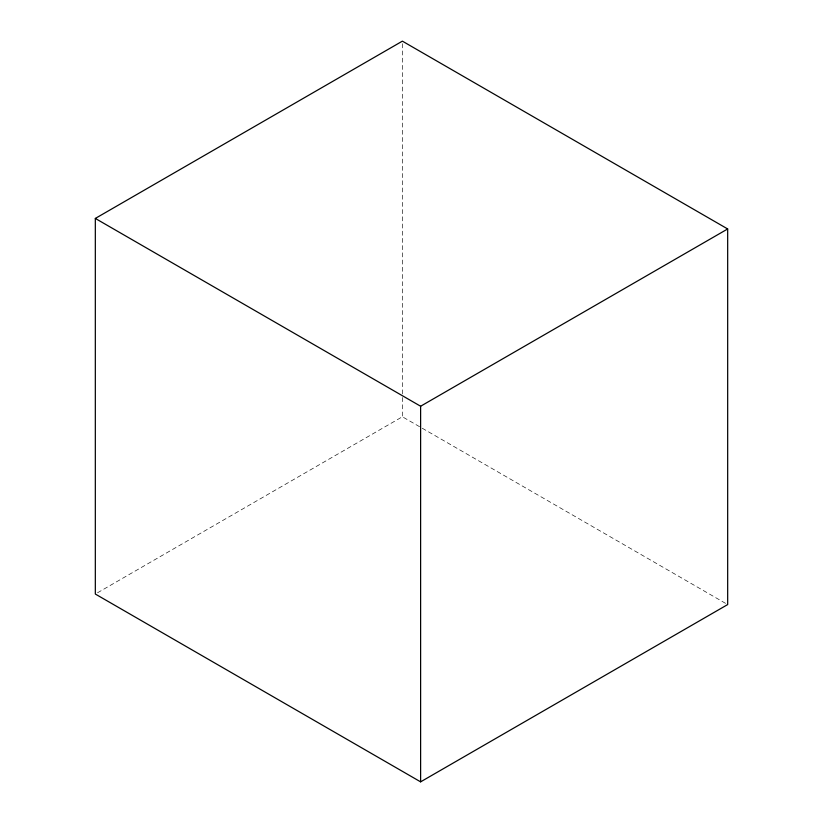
<?xml version="1.0" encoding="UTF-8"?>
<svg xmlns="http://www.w3.org/2000/svg" width="823" height="823" viewBox="0 0 823 823"><rect width="100%" height="100%" fill="white"/><g stroke="black" fill="none" stroke-linecap="round" stroke-linejoin="round"><path stroke-width="0.62" stroke-dasharray="4.12 3.09" d="M97.546 592.766L402.385 416.767L727.676 604.566M402.385 43.712L402.385 396.254M402.385 397.53L402.385 416.767"/><path stroke-width="1.23" d="M95.324 218.434L402.385 41.15L727.676 228.959L727.676 604.566L420.615 781.85L95.324 594.041L95.324 218.434L420.615 406.233L727.676 228.959M420.615 406.233L420.615 781.85"/></g></svg>
